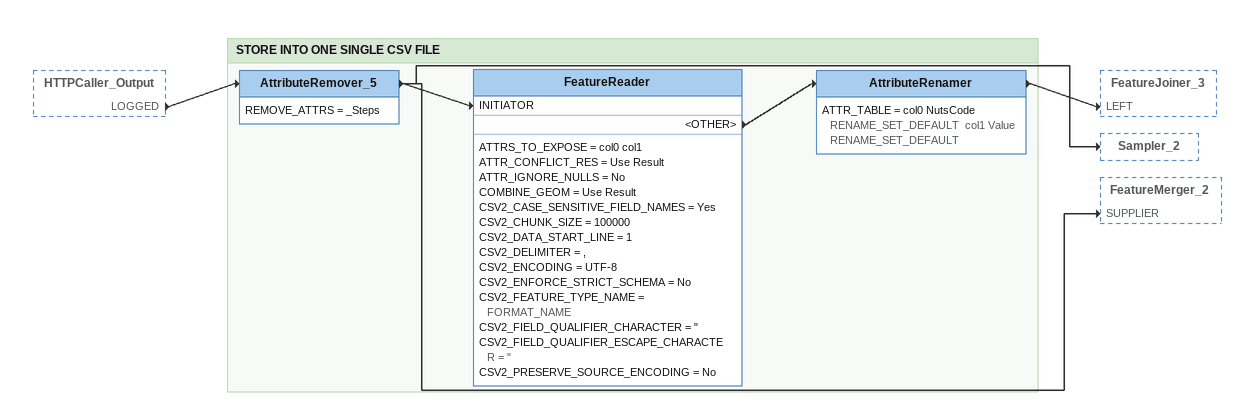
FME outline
HTTPCaller_Output [outside]
    LOGGED -> AttributeRemover_5

Bookmark: STORE INTO ONE SINGLE CSV FILE
AttributeRemover_5
    REMOVE_ATTRS = _Steps
    -> FeatureReader [INITIATOR]
    -> Sampler_2
    -> FeatureMerger_2 [SUPPLIER]
FeatureReader
    ATTRS_TO_EXPOSE = col0 col1
    ATTR_CONFLICT_RES = Use Result
    ATTR_IGNORE_NULLS = No
    COMBINE_GEOM = Use Result
    CSV2_CASE_SENSITIVE_FIELD_NAMES = Yes
    CSV2_CHUNK_SIZE = 100000
    CSV2_DATA_START_LINE = 1
    CSV2_DELIMITER = ,
    CSV2_ENCODING = UTF-8
    CSV2_ENFORCE_STRICT_SCHEMA = No
    CSV2_FEATURE_TYPE_NAME = FORMAT_NAME
    CSV2_FIELD_QUALIFIER_CHARACTER = "
    CSV2_FIELD_QUALIFIER_ESCAPE_CHARACTER = "
    CSV2_PRESERVE_SOURCE_ENCODING = No
    <OTHER> -> AttributeRenamer
AttributeRenamer
    ATTR_TABLE = col0 NutsCode RENAME_SET_DEFAULT  col1 Value RENAME_SET_DEFAULT
    -> FeatureJoiner_3 [LEFT]
